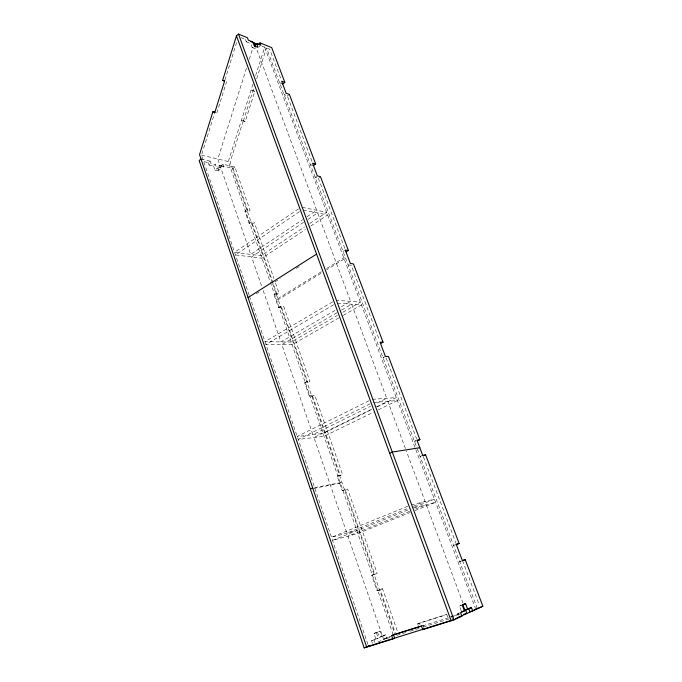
<?xml version="1.0" encoding="UTF-8"?>
<svg xmlns="http://www.w3.org/2000/svg" width="682" height="682" viewBox="0 0 682 682"><rect width="100%" height="100%" fill="white"/><g stroke="black" fill="none" stroke-linecap="round" stroke-linejoin="round"><path stroke-width="0.51" stroke-dasharray="3.41 2.56" d="M249.203 295.28L201.54 155.129L214.574 113.263M224.915 80.033L236.859 41.67M216.816 113.024L226.56 81.755M246.441 68.277L217.805 159.051L250.703 254.377L302.595 219.681M249.305 59.206L253.124 47.101M252.954 84.082L228.291 161.574L393.301 635.13M255.665 75.557L264.676 47.22L475.729 609.171M272.237 282.612L230.149 162.018L243.303 120.74L241.462 120.185L245.213 121.481L254.821 91.379L252.886 90.68L254.147 86.708M256.688 78.754L266.5 47.953L417.043 448.21M243.372 120.927L252.988 90.757L251.044 90.058L254.821 91.379M245.426 39.445L246.313 41.841L248.325 40.136M246.313 41.841L250.771 43.622L252.221 47.544L254.233 45.856M258.904 46.888L260.234 45.771M285.494 93.749L284.121 94.807L287.318 95.923L312.066 161.557M287.318 95.923L289.364 94.338M204.208 161.694L208.266 162.64L210.15 161.182L210.985 163.612L215.521 164.669L216.91 168.71L220.755 169.588L219.365 165.564L217.481 167.005L218.862 171.02L220.755 169.588M208.266 162.64L209.093 165.07L210.985 163.612M209.093 165.07L213.628 166.118L215.521 164.669M213.628 166.118L215.018 170.15L216.91 168.71M222.98 164.209L223.815 166.604L221.931 168.028L221.104 165.641L222.98 164.209L234.906 167.022L250.072 210.346L248.146 211.701L244.881 211.105L249.135 223.321L252.4 223.875L254.335 222.528L273.934 278.503M221.104 165.641L233.031 168.428L234.906 167.022M244.881 211.105L246.807 209.741L250.072 210.346M249.135 223.321L251.078 221.974L254.335 222.528M316.627 176.391L315.186 177.388L318.332 178.173L320.489 176.681M298.486 208.914L234.591 252.331L261.087 255.699L304.513 226.953M299.475 211.616L235.478 254.932L261.965 258.222L305.468 229.536M306.994 216.74L316.67 210.269L256.244 48.038M303.567 222.315L251.59 256.935L262.63 288.921M307.966 219.382L317.659 212.92L350.608 301.401L341.443 306.73M309.833 223.432L326.669 212.29L302.135 207.337M310.787 226.032L327.658 214.907L302.109 209.843M256.244 293.754L259.799 291.504M274.914 281.939L280.251 278.563M296.252 268.435L299.807 266.185M345.356 490.026L374.776 574.27L377.163 573.4L347.624 489.028L342.228 490.656L337.181 476.164L342.569 474.578L314.734 395.066L312.586 396.191L309.398 396.387L304.641 382.713L307.829 382.585L309.96 381.434L283.686 306.38L281.649 307.616L278.418 307.42L273.925 294.505L275.946 293.243L279.177 293.499L275.332 282.501M343.029 251.428L344.538 250.49M273.925 294.505L277.156 294.76L279.177 293.499M321.324 271.786L276.372 299.568L278.205 299.696L322.202 272.544M326.721 268.452L343.805 257.898L345.552 258.146L326.695 269.774M278.418 307.42L280.464 306.175L283.686 306.38M332.594 301.853L264.983 341.691L291.18 342.057L337.343 315.451M333.651 304.735L265.92 344.453L292.109 344.725L338.647 318.017M335.024 310.463L280.924 341.912L262.979 289.927M336.968 312.723L281.854 344.615L312.936 434.673L370.624 406.216M341.554 310.063L351.665 304.223L386.694 398.288L376.293 403.42M342.875 312.254L360.42 302.143L336.379 300.319M343.217 315.399L361.46 304.922L337.445 303.2M304.641 382.713L306.781 381.57L309.96 381.434M309.398 396.387L311.555 395.253L314.734 395.066M385.424 356.473L383.011 357.735L386.029 357.709L416.625 438.841M368.945 400.777L297.224 436.497L323.046 433.496L371.545 409.72M370.07 403.846L298.222 439.438L324.027 436.327L373.565 412.167M371.707 409.191L313.933 437.546L346.925 533.145L408.518 508.218M376.447 406.864L387.811 401.289L405.918 449.907M377.248 406.924L396.268 397.597L371.775 399.371M378.322 409.839L397.376 400.547L372.909 402.44M458.347 615.317L457.707 613.587L459.267 612.862M337.181 476.164L342.569 474.578M416.114 440.487L414.426 441.254L416.387 440.964M461.245 610.825L459.48 606.059L462.78 604.567M384.563 638.727L387.052 637.943L385.935 634.72L383.455 635.505L384.563 638.727L390.061 636.255M418.262 625.462L417.682 623.842L419.353 623.092L446.454 614.482M377.981 642.026L390.709 636.297M372.389 643.254L371.545 640.799L378.263 638.13L376.396 632.708L379.968 631.157L381.826 636.545L379.337 637.338L377.478 631.95L379.968 631.157M379.337 637.338L383.455 635.505M371.545 640.799L378.263 638.13M381.826 636.545L385.935 634.72M342.228 490.656L347.624 489.028M422.704 455.337L420.146 456.463L423.079 455.951M375.765 638.923L373.907 633.501L377.478 631.95M407.725 506.308L331.495 537.28L356.839 530.485M413.403 506.24L425.133 501.492L406.293 450.896M407.947 509.983L332.56 540.4L357.88 533.486L410.018 512.574M414.775 507.101L434.417 499.173L411.689 504.859M409.677 511.389L347.982 536.188L383.634 639.486L390.735 637.252M415.551 509.028L426.327 504.697L463.095 603.399M414.937 510.605L435.593 502.319L411.86 508.405M461.586 560.919L459.694 561.627L461.509 560.988M374.103 574.449L371.707 575.327L377.069 590.723L382.534 588.745L397.683 632.018M456.292 544.432L453.598 545.412L456.446 544.449M377.069 590.723L379.482 589.87M382.534 588.745L380.13 589.589L395.21 632.768M371.707 575.327L377.163 573.4M373.907 633.501L376.396 632.708M459.48 606.059L461.356 605.454M417.682 623.842L446.838 614.584L448.048 617.892M457.707 613.587L459.6 612.99M450.657 616.826L453.615 615.889M454.604 615.582L459.54 614.03M422.448 625.948L459.907 614.15M396.822 635.343L405.952 632.478M410.001 631.208L419.132 628.335M423.19 627.065L449.566 618.787M313.413 488.448L339.696 483.393L341.963 482.387L312.697 487.988M348.093 264.88L351.179 265.289L379.55 340.523M215.018 170.15L218.862 171.02M217.481 167.005L221.931 168.028M219.365 165.564L223.815 166.604M201.037 159.034L210.15 161.182M201.54 155.129L230.149 162.018M310.412 164.703L313.567 165.538M279.62 82.82L282.016 83.69M243.303 120.74L245.213 121.481M252.221 47.544L255.997 49.044M240.951 37.638L245.946 39.658M261.871 46.086L269.722 49.249L281.316 80.016M318.332 178.173L345.007 248.904M423.454 456.949L456.07 543.452M462.524 560.57L479.335 605.139M417.273 448.841L477.298 608.429M451.399 615.948L452.498 618.941M423.275 625.351L423.889 627.073M419.353 623.092L419.933 624.703M233.031 168.428L248.146 211.701M252.4 223.875L277.156 294.76M281.649 307.616L307.829 382.585M312.586 396.191L340.318 475.593M272.587 283.618L395.006 634.354M374.051 640.006L374.895 642.47M249.544 296.295L367.879 644.26"/><path stroke-width="1.02" d="M214.881 112.266L212.903 111.678L199.545 154.652L366.703 647.107L370.471 645.411M214.787 112.59L224.591 81.081L222.63 80.374L236.466 35.831L238.487 34.1L247.43 37.74L248.325 40.136L252.775 41.934L254.233 45.856L258.001 47.365L256.543 43.46L254.548 45.14L255.273 47.092M258.026 44.535L260.021 42.864L271.7 47.612L284.846 82.386L282.817 83.988M201.037 159.034L199.135 160.517L364.179 647.9L392.823 638.957L394.639 638.13L393.463 634.746L391.639 635.564L392.823 638.957M313.567 165.538L315.706 164.03L289.364 94.338L286.176 93.212L281.649 81.209L284.846 82.386M248.052 297.557L316.576 254.096M346.132 251.888L348.391 250.49L320.489 176.681L317.343 175.888L312.552 163.186L315.706 164.03M380.667 343.489L383.054 342.211L353.455 263.9L350.369 263.491L345.297 250.021L348.391 250.49M453.76 619.52L451.143 620.748L236.466 35.831M455.499 618.693L458.116 617.466M458.44 617.312L482.865 606.247L465.235 559.615L462.524 560.57M391.639 635.564L421.502 626.161L422.738 629.622L454.016 619.853L461.842 616.161L460.555 612.692L464.433 610.884L462.302 605.156L465.593 603.664L467.716 609.358L464.894 610.254L462.78 604.567M472.771 611.004L471.501 607.602L468.687 608.489L469.958 611.89L482.865 606.247M467.716 609.358L471.501 607.602M422.738 629.622L424.511 628.795M464.894 610.254L468.687 608.489M310.378 489.028L312.697 487.988M389.669 453.249L392.278 452.072L419.822 447.707M417.375 440.819L419.899 439.685L388.442 356.447L385.424 356.473L380.036 342.159L383.054 342.211M364.179 647.9L369.84 645.351M423.079 455.951L425.628 454.834L459.131 543.469L456.446 544.449M465.235 559.615L462.413 560.664L456.292 544.432L459.131 543.469M463.717 604.269L465.593 603.664M461.603 611.78L464.433 610.884M394.452 634.431L422.277 625.667M463.76 614.329L466.803 613.374L465.32 609.384M458.986 617.057L461.842 616.161M369.567 645.965L451.851 620.253M425.628 454.834L422.704 455.337L416.958 440.112L419.899 439.685M222.63 80.374L224.6 81.047M212.903 111.678L214.83 112.436M250.635 41.551L258.137 44.577M256.543 43.46L260.899 45.217L260.021 42.864M254.395 43.068L255.503 46.052M238.487 34.1L454.016 619.853"/></g></svg>
